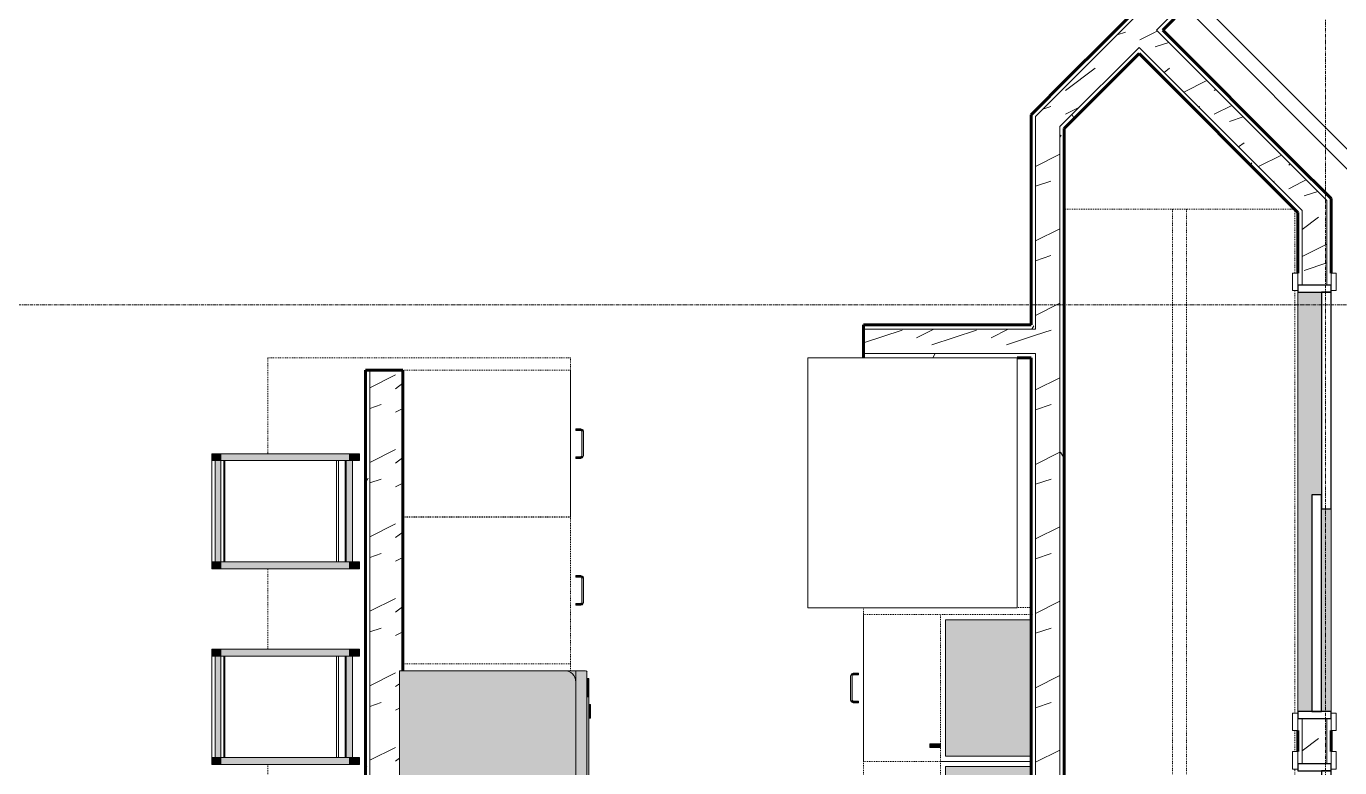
# Model space of a CAD drawing. Header units: inches. Extents: x -4169 to -1846, y 9706 to 12377.
# Drawn here: x -3667.5 to -3479.3, y 10100.9 to 10207.1 of the extents above; entities that cross this region are included whole.
import ezdxf

# ---------------------------------------------------------------- set-up
doc = ezdxf.new("R2010")
doc.units = ezdxf.units.IN
doc.header["$MEASUREMENT"] = 0
doc.linetypes.add('Dash', pattern=[0.25, 0.125, -0.125])
doc.linetypes.add('Grid Line 1_2_', pattern=[0.875, 0.5, -0.125, 0.125, -0.125])
for name, color, linetype, lineweight in [('0-1', 7, 'Continuous', 5), ('0-2', 7, 'Continuous', 18), ('A-DOOR-1', 250, 'Continuous', 9), ('A-DOOR-2', 90, 'Continuous', 30), ('A-DOOR-FRAM-1', 90, 'Continuous', 30), ('A-WALL-1', 8, 'Continuous', 5), ('A-WALL-3', 50, 'Continuous', 60), ('A-WALL-4', 7, 'Continuous', 18), ('A-WALL-PATT-1', 250, 'Continuous', 9), ('A-WALL-PATT-2', 253, 'Continuous', 9), ('I-FURN-1', 250, 'Continuous', 9), ('I-FURN-2', 9, 'Continuous', 9), ('Q-CASE', 31, 'Continuous', 9), ('Q-CASE-1', 9, 'Continuous', 9), ('Q-CASE-3', 250, 'Continuous', 9), ('Q-CASE-4', 250, 'Dash', 9), ('Q-CASE-HDLN-1', 250, 'Dash', 9), ('Q-CASE-HDLN-2', 31, 'Continuous', 9), ('Q-SPCQ-1', 250, 'Continuous', 9), ('Q-SPCQ-2', 55, 'Continuous', 9), ('S-GRID-1', 1, 'Grid Line 1_2_', 9)]:
    doc.layers.add(name, color=color, linetype=linetype, lineweight=lineweight)
pattern_1 = [(0, (0, 0), (20.48, 5.12), [0.845, -14.515, 0.845, -14.515, -81.92]), (0, (0, 0), (20.48, 5.12), [-30.72, 0.845, -29.875, 0.845, -14.515, -35.84]), (0, (0, 0), (20.48, 5.12), [-76.8, 0.845, -9.395, 0.845, -24.755]), (120, (7.68, 2.56), (-14.67405, 15.1762003), [0.845, -14.515, 0.845, -14.515, -81.92]), (120, (7.68, 2.56), (-14.67405, 15.1762003), [-30.72, 0.845, -29.875, 0.845, -14.515, -35.84]), (120, (7.68, 2.56), (-14.67405, 15.1762003), [-76.8, 0.845, -9.395, 0.845, -24.755]), (240, (10.24, 12.8), (-5.80595, -20.2962003), [0.845, -14.515, 0.845, -14.515, -81.92]), (240, (10.24, 12.8), (-5.80595, -20.2962003), [-30.72, 0.845, -29.875, 0.845, -14.515, -35.84]), (240, (10.24, 12.8), (-5.80595, -20.2962003), [-76.8, 0.845, -9.395, 0.845, -24.755])]
pattern_2 = [(216.87, (4.265, 10.662), (31.9871619, 21.32545714), [5.331, -47.981]), (206.565, (10.662, 7.464), (-10.662476, -10.6620098), [11.921, -11.921]), (198.435, (10.662, 2.132), (-21.3244936, -10.6625869), [6.744, -26.974])]

# ---------------------------------------------------------------- blocks, each defined once
blk = doc.blocks.new('OD_CW_Closet - OD_CW_Closet-2062944-ENLARGED RCP - 2ND FLOOR PLAN')
at = {"layer": 'Q-CASE-HDLN-1'}
for p, q in [((160.64, -8.99), (160.64, 24)), ((0.74, 22.16), (0.74, -7.84)), ((0.74, 8.5), (160.64, 8.5)), ((0.74, 6.5), (160.64, 6.5)), ((0.74, -9), (35.48, -9)), ((37.98, -9), (80.48, -9)), ((82.98, -9), (85.98, -9)), ((88.48, -9), (148.98, -9)), ((151.48, -9), (160.63, -9))]:
    blk.add_line(p, q, dxfattribs=at)
blk = doc.blocks.new('FOLDING_SLIDING CLOSET - 60_ x 80_-1372877-ENLARGED RCP - 2ND FLOOR PLAN')
at = {"layer": 'A-DOOR-1'}
for p, q in [((-30.25, 3), (-32.75, 3)), ((-32.75, 3), (-32.75, 2.25)), ((-32.75, 2.25), (-30.25, 2.25)), ((-30.25, 2.25), (-30.25, 3)), ((32.75, 3), (30.25, 3)), ((30.25, 3), (30.25, 2.25)), ((30.25, 2.25), (32.75, 2.25)), ((32.75, 2.25), (32.75, 3)), ((-30.25, -2.5), (-32.75, -2.5)), ((-32.75, -2.5), (-32.75, -3.25)), ((-32.75, -3.25), (-30.25, -3.25)), ((-30.25, -3.25), (-30.25, -2.5)), ((32.75, -2.5), (30.25, -2.5)), ((30.25, -2.5), (30.25, -3.25)), ((30.25, -3.25), (32.75, -3.25)), ((32.75, -3.25), (32.75, -2.5))]:
    blk.add_line(p, q, dxfattribs=at)
at = {"layer": 'A-DOOR-2'}
for p, q in [((1, 2.25), (-30, 2.25)), ((-30, 2.25), (-30, 0.88)), ((1, 0.88), (1, 2.25)), ((-30, 0.88), (1, 0.88)), ((30, 0.88), (-1, 0.88)), ((-1, 0.88), (-1, -0.5)), ((30, -0.5), (30, 0.88)), ((-1, -0.5), (30, -0.5))]:
    blk.add_line(p, q, dxfattribs=at)
at = {"layer": 'A-DOOR-FRAM-1'}
for p, q in [((-30, 2.25), (-31, 2.25)), ((-31, 2.25), (-31, -2.5)), ((-30, -2.5), (-30, 2.25)), ((30, 2.25), (30, -2.5)), ((31, 2.25), (30, 2.25)), ((31, -2.5), (31, 2.25)), ((-31, -2.5), (-30, -2.5)), ((30, -2.5), (31, -2.5))]:
    blk.add_line(p, q, dxfattribs=at)
blk = doc.blocks.new('FOLDING_SLIDING CLOSET - 42_ x 80_-1372832-ENLARGED RCP - 2ND FLOOR PLAN')
at = {"layer": 'A-DOOR-1'}
for p, q in [((-21.25, 3), (-23.75, 3)), ((-23.75, 3), (-23.75, 2.25)), ((-23.75, 2.25), (-21.25, 2.25)), ((-21.25, 2.25), (-21.25, 3)), ((23.75, 3), (21.25, 3)), ((21.25, 3), (21.25, 2.25)), ((21.25, 2.25), (23.75, 2.25)), ((23.75, 2.25), (23.75, 3)), ((-21.25, -2.5), (-23.75, -2.5)), ((-23.75, -2.5), (-23.75, -3.25)), ((-23.75, -3.25), (-21.25, -3.25)), ((-21.25, -3.25), (-21.25, -2.5)), ((23.75, -2.5), (21.25, -2.5)), ((21.25, -2.5), (21.25, -3.25)), ((21.25, -3.25), (23.75, -3.25)), ((23.75, -3.25), (23.75, -2.5))]:
    blk.add_line(p, q, dxfattribs=at)
at = {"layer": 'A-DOOR-2'}
for p, q in [((1, 2.25), (-21, 2.25)), ((-21, 2.25), (-21, 0.88)), ((1, 0.88), (1, 2.25)), ((-21, 0.88), (1, 0.88)), ((21, 0.88), (-1, 0.88)), ((-1, 0.88), (-1, -0.5)), ((21, -0.5), (21, 0.88)), ((-1, -0.5), (21, -0.5))]:
    blk.add_line(p, q, dxfattribs=at)
at = {"layer": 'A-DOOR-FRAM-1'}
for p, q in [((-21, 2.25), (-22, 2.25)), ((-22, 2.25), (-22, -2.5)), ((-21, -2.5), (-21, 2.25)), ((21, 2.25), (21, -2.5)), ((22, 2.25), (21, 2.25)), ((22, -2.5), (22, 2.25)), ((-22, -2.5), (-21, -2.5)), ((21, -2.5), (22, -2.5))]:
    blk.add_line(p, q, dxfattribs=at)
blk = doc.blocks.new('Single-Flush - 36_ x 84_-1372839-ENLARGED RCP - 2ND FLOOR PLAN')
at = {"layer": 'A-DOOR-1'}
blk.add_arc((18, 2.37), 36.07, 93.1789, 180, dxfattribs=at)
at = {"layer": 'A-DOOR-2'}
for p, q in [((16, 2.37), (16, 38.39)), ((18, 38.39), (16, 38.39)), ((18, 2.37), (18, 38.39)), ((18, 2.37), (16, 2.37))]:
    blk.add_line(p, q, dxfattribs=at)
blk = doc.blocks.new('Refrigerator_-_Side-by-Side_6047 - 36_ X 30_-1372843-ENLARGED RCP - 2ND FLOOR PLAN')
at = {"layer": 'Q-SPCQ-1'}
for p, q in [((-17.88, 15.58), (17.87, 15.58)), ((-17.88, -14.42), (-17.88, 15.58)), ((17.87, 15.58), (17.87, -14.42)), ((17.87, -14.42), (-17.88, -14.42))]:
    blk.add_line(p, q, dxfattribs=at)
blk = doc.blocks.new('OD_CW_Countertop - OD_CW_Countertop-2389348-ENLARGED RCP - 2ND FLOOR PLAN')
at = {"layer": 'Q-CASE-HDLN-1'}
for p, q in [((0.74, 24), (0.74, 22)), ((0.74, 0), (44.74, 0)), ((74.74, 0), (124.74, 0)), ((134.36, 0), (135.51, 0))]:
    blk.add_line(p, q, dxfattribs=at)
blk = doc.blocks.new('OD_CW_Countertop - OD_CW_Countertop-2487201-ENLARGED RCP - 2ND FLOOR PLAN')
at = {"layer": 'Q-CASE-HDLN-1'}
for p, q in [((11.83, 24), (0.74, 24)), ((0.74, 24), (0.74, -19.38)), ((39.83, 24), (28.33, 24)), ((71.05, 24), (56.33, 24)), ((99.05, 24), (87.55, 24)), ((129.26, 24), (115.55, 24)), ((129.26, -19.38), (129.26, 24)), ((0.74, -19.38), (60.49, -19.38)), ((84.49, -19.38), (129.26, -19.38))]:
    blk.add_line(p, q, dxfattribs=at)
blk = doc.blocks.new('Drawer_Base_Cabinet_3_drawer_12205 - 21_-2354768-ENLARGED RCP - 2ND FLOOR PLAN')
at = {"layer": 'Q-CASE'}
for points in [[(-1.38, 25.1), (-1.37, 24.75), (-1.14, 24.75), (-1.15, 25.5), (-1.38, 25.5), (-1.38, 25.14)], [(-1.35, 25.5), (-1.15, 25.52), (-1.01, 25.69), (-1.01, 25.84), (-1.16, 25.81), (-1.28, 25.75), (-1.34, 25.61)], [(-1.01, 25.88), (-1.01, 25.63), (2.49, 25.64), (2.49, 25.88), (0.17, 25.88)], [(2.49, 25.75), (2.51, 25.64), (2.69, 25.5), (2.83, 25.5), (2.79, 25.69), (2.75, 25.77), (2.6, 25.83), (2.49, 25.81), (2.49, 25.78)], [(2.62, 25.5), (2.63, 24.75), (2.86, 24.75), (2.85, 25.5), (2.63, 25.5)]]:
    blk.add_hatch(color=256, dxfattribs=at).paths.add_polyline_path(points, flags=0)
at = {"layer": 'Q-CASE-HDLN-1'}
for p, q in [((11.24, 24), (-9.76, 24)), ((-9.76, 24), (-9.76, 0)), ((11.24, 24), (11.24, 0)), ((11.24, 0), (-9.76, 0))]:
    blk.add_line(p, q, dxfattribs=at)
at = {"layer": 'Q-CASE-HDLN-2'}
for p, q in [((-1.39, 25.5), (-1.34, 25.59)), ((-1.39, 25.5), (-1.34, 25.59)), ((-1.39, 24.75), (-1.39, 25.5)), ((-1.39, 24.75), (-1.39, 25.5)), ((-1.39, 24.75), (-1.39, 25.5)), ((-1.39, 24.75), (-1.14, 24.75)), ((-1.38, 24.75), (-1.39, 24.75)), ((-1.39, 24.75), (-1.38, 24.75)), ((-1.38, 24.75), (-1.39, 24.75)), ((-1.39, 24.75), (-1.38, 24.75)), ((-1.38, 24.75), (-1.39, 24.75)), ((-1.24, 25.8), (-1.01, 25.88)), ((-1.24, 25.8), (-1.01, 25.88)), ((-1.14, 25.5), (-1.14, 24.75)), ((-1.14, 25.5), (-1.14, 24.75)), ((-1.14, 25.5), (-1.14, 24.75)), ((-1.14, 24.75), (-1.14, 24.75)), ((-1.14, 24.75), (-1.14, 24.75)), ((-1.14, 24.75), (-1.14, 24.75)), ((-1.14, 24.75), (-1.14, 24.75)), ((-1.14, 24.75), (-1.14, 24.75)), ((-1.01, 25.63), (-1.05, 25.6)), ((-1.01, 25.63), (-1.05, 25.6)), ((-1.01, 25.88), (2.49, 25.88)), ((2.49, 25.63), (-1.01, 25.63)), ((2.49, 25.88), (2.58, 25.83)), ((2.49, 25.88), (2.58, 25.83)), ((2.61, 25.5), (2.59, 25.54)), ((2.61, 25.5), (2.59, 25.54)), ((2.61, 24.75), (2.61, 25.5)), ((2.61, 24.75), (2.61, 25.5)), ((2.61, 24.75), (2.61, 25.5)), ((2.62, 24.75), (2.61, 24.75)), ((2.61, 24.75), (2.86, 24.75)), ((2.62, 24.75), (2.61, 24.75)), ((2.61, 24.75), (2.62, 24.75)), ((2.62, 24.75), (2.61, 24.75)), ((2.61, 24.75), (2.62, 24.75)), ((2.79, 25.72), (2.86, 25.5)), ((2.79, 25.72), (2.86, 25.5)), ((2.86, 25.5), (2.86, 24.75)), ((2.86, 25.5), (2.86, 24.75)), ((2.86, 25.5), (2.86, 24.75)), ((2.86, 24.75), (2.86, 24.75)), ((2.86, 24.75), (2.86, 24.75)), ((2.86, 24.75), (2.86, 24.75)), ((2.86, 24.75), (2.86, 24.75)), ((2.86, 24.75), (2.86, 24.75))]:
    blk.add_line(p, q, dxfattribs=at)
at = {"layer": 'Q-CASE-HDLN-2', "flags": 128}
for points in [[(-1.39, 25.5), (-1.24, 25.8), (-1.01, 25.88)], [(-1.01, 25.63), (-1.12, 25.57), (-1.14, 25.5)], [(2.49, 25.88), (2.79, 25.72), (2.86, 25.5)], [(2.61, 25.5), (2.56, 25.61), (2.49, 25.63)]]:
    blk.add_lwpolyline(points, dxfattribs=at)
blk = doc.blocks.new('300 Series Wall Hung Cabinet_301 - 21_-2351003-ENLARGED RCP - 2ND FLOOR PLAN')
at = {"layer": 'Q-CASE-1'}
for points in [[(-8.5, 13.19), (-8.01, 13.19), (-8.01, 14.69), (-8.5, 14.69)], [(-9.75, 0.19), (9.75, 0.19), (9.75, 12.44), (-9.75, 12.44), (-9.75, 8.4)]]:
    blk.add_hatch(color=256, dxfattribs=at).paths.add_polyline_path(points, flags=0)
at = {"layer": 'Q-CASE-3'}
for p, q in [((-8.01, 14.69), (-8.5, 14.69)), ((-8.5, 14.69), (-8.5, 13.19)), ((-8.5, 13.19), (-8.01, 13.19)), ((-8.01, 13.19), (-8.01, 14.69)), ((-9.75, 0.19), (-9.75, 12.44)), ((-9.75, 12.44), (9.75, 12.44)), ((9.75, 12.44), (9.75, 0.19))]:
    blk.add_line(p, q, dxfattribs=at)
at = {"layer": 'Q-CASE-4'}
for p, q in [((-10.5, 0.19), (-10.5, 13.19)), ((-10.5, 13.19), (10.5, 13.19)), ((10.5, 13.19), (10.5, 0.19))]:
    blk.add_line(p, q, dxfattribs=at)
blk = doc.blocks.new('300 Series Wall Hung Cabinet_301 - 21_-2351527-ENLARGED RCP - 2ND FLOOR PLAN')
at = {"layer": 'Q-CASE-1'}
for points in [[(9.75, -0.19), (-9.75, -0.19), (-9.75, -12.44), (9.75, -12.44), (9.75, -8.4)], [(-8.01, -13.19), (-8.5, -13.19), (-8.5, -14.69), (-8.01, -14.69)]]:
    blk.add_hatch(color=256, dxfattribs=at).paths.add_polyline_path(points, flags=0)
at = {"layer": 'Q-CASE-3'}
for p, q in [((-9.75, -12.44), (-9.75, -0.19)), ((9.75, -0.19), (9.75, -12.44)), ((9.75, -12.44), (-9.75, -12.44)), ((-8.01, -13.19), (-8.5, -13.19)), ((-8.5, -13.19), (-8.5, -14.69)), ((-8.5, -14.69), (-8.01, -14.69)), ((-8.01, -14.69), (-8.01, -13.19))]:
    blk.add_line(p, q, dxfattribs=at)
at = {"layer": 'Q-CASE-4'}
for p, q in [((-10.5, -0.19), (-10.5, -13.19)), ((10.5, -13.19), (10.5, -0.19)), ((-10.5, -13.19), (10.5, -13.19))]:
    blk.add_line(p, q, dxfattribs=at)
blk = doc.blocks.new('Drawer_Base_Cabinet_3_drawer_12205 - 21_-2354632-ENLARGED RCP - 2ND FLOOR PLAN')
at = {"layer": 'Q-CASE'}
for points in [[(-1.14, -25.1), (-1.15, -24.75), (-1.38, -24.75), (-1.37, -25.5), (-1.14, -25.5)], [(-1.01, -25.72), (-1.03, -25.64), (-1.2, -25.5), (-1.35, -25.5), (-1.31, -25.69), (-1.28, -25.77), (-1.12, -25.83), (-1.01, -25.81), (-1.01, -25.75)], [(2.49, -25.88), (2.49, -25.63), (-1.01, -25.64), (-1.01, -25.88), (-0.32, -25.88)], [(2.83, -25.5), (2.65, -25.5), (2.49, -25.69), (2.49, -25.84), (2.64, -25.81), (2.76, -25.75), (2.82, -25.61)], [(2.86, -25.5), (2.85, -24.75), (2.62, -24.75), (2.63, -25.5), (2.85, -25.5)]]:
    blk.add_hatch(color=256, dxfattribs=at).paths.add_polyline_path(points, flags=0)
at = {"layer": 'Q-CASE-HDLN-1'}
for p, q in [((11.24, 0), (-9.76, 0)), ((-9.76, -24), (-9.76, 0)), ((11.24, -24), (11.24, 0)), ((11.24, -24), (-9.76, -24))]:
    blk.add_line(p, q, dxfattribs=at)
at = {"layer": 'Q-CASE-HDLN-2'}
for p, q in [((-1.39, -25.5), (-1.39, -24.75)), ((-1.39, -24.75), (-1.38, -24.75)), ((-1.14, -24.75), (-1.39, -24.75)), ((-1.39, -25.5), (-1.39, -24.75)), ((-1.39, -24.75), (-1.38, -24.75)), ((-1.38, -24.75), (-1.39, -24.75)), ((-1.39, -25.5), (-1.39, -24.75)), ((-1.39, -24.75), (-1.38, -24.75)), ((-1.38, -24.75), (-1.39, -24.75)), ((-1.31, -25.72), (-1.39, -25.5)), ((-1.31, -25.72), (-1.39, -25.5)), ((-1.14, -24.75), (-1.14, -25.5)), ((-1.14, -24.75), (-1.14, -24.75)), ((-1.14, -24.75), (-1.14, -25.5)), ((-1.14, -24.75), (-1.14, -24.75)), ((-1.14, -24.75), (-1.14, -24.75)), ((-1.14, -24.75), (-1.14, -25.5)), ((-1.14, -24.75), (-1.14, -24.75)), ((-1.14, -24.75), (-1.14, -24.75)), ((-1.14, -25.5), (-1.12, -25.54)), ((-1.14, -25.5), (-1.12, -25.54)), ((-1.01, -25.88), (-1.1, -25.83)), ((-1.01, -25.88), (-1.1, -25.83)), ((-1.01, -25.63), (2.49, -25.63)), ((2.49, -25.88), (-1.01, -25.88)), ((2.49, -25.63), (2.52, -25.6)), ((2.49, -25.63), (2.52, -25.6)), ((2.71, -25.8), (2.49, -25.88)), ((2.71, -25.8), (2.49, -25.88)), ((2.61, -25.5), (2.61, -24.75)), ((2.86, -24.75), (2.61, -24.75)), ((2.61, -24.75), (2.62, -24.75)), ((2.61, -25.5), (2.61, -24.75)), ((2.62, -24.75), (2.61, -24.75)), ((2.61, -24.75), (2.62, -24.75)), ((2.61, -25.5), (2.61, -24.75)), ((2.62, -24.75), (2.61, -24.75)), ((2.61, -24.75), (2.62, -24.75)), ((2.86, -25.5), (2.82, -25.59)), ((2.86, -25.5), (2.82, -25.59)), ((2.86, -24.75), (2.86, -25.5)), ((2.86, -24.75), (2.86, -24.75)), ((2.86, -24.75), (2.86, -25.5)), ((2.86, -24.75), (2.86, -24.75)), ((2.86, -24.75), (2.86, -24.75)), ((2.86, -24.75), (2.86, -25.5)), ((2.86, -24.75), (2.86, -24.75)), ((2.86, -24.75), (2.86, -24.75))]:
    blk.add_line(p, q, dxfattribs=at)
at = {"layer": 'Q-CASE-HDLN-2', "flags": 128}
for points in [[(-1.01, -25.88), (-1.31, -25.72), (-1.39, -25.5)], [(-1.14, -25.5), (-1.08, -25.61), (-1.01, -25.63)], [(2.86, -25.5), (2.71, -25.8), (2.49, -25.88)], [(2.49, -25.63), (2.59, -25.57), (2.61, -25.5)]]:
    blk.add_lwpolyline(points, dxfattribs=at)
blk = doc.blocks.new('Dishwasher_15404 - 34_ counter-1372825-ENLARGED RCP - 2ND FLOOR PLAN')
at = {"layer": 'Q-SPCQ-2'}
for points in [[(0, -24), (23.76, -23.99), (24.08, -23.95), (24.46, -23.79), (24.83, -23.48), (25.07, -23.15), (25.2, -22.77), (25.25, -22.43), (25.25, -1.57), (25.17, -1.1), (24.98, -0.71), (24.74, -0.42), (24.46, -0.21), (24.08, -0.05), (23.68, 0), (0, 0)], [(25.25, -22.43), (25.25, -24), (26.73, -23.98), (26.82, -23.94), (26.87, -23.8), (26.87, -0.15), (26.82, -0.06), (26.68, 0), (25.25, 0), (25.25, -15.8)], [(26.87, -2.61), (27.12, -2.61), (27.12, -1.09), (26.87, -1.09)], [(26.87, -3.02), (26.87, -3.81), (27.12, -3.81), (27.12, -2.61), (26.87, -2.63), (26.87, -2.99)], [(26.87, -20.19), (27.12, -20.19), (27.12, -3.81), (26.87, -3.81), (26.87, -15.8)], [(27.12, -5.55), (27.12, -5.81), (27.37, -5.81), (27.37, -4.82), (27.12, -4.82), (27.12, -5.32)], [(27.12, -6.5), (27.12, -6.79), (27.37, -6.79), (27.37, -5.81), (27.12, -5.81), (27.12, -6.3)], [(27.12, -16.74), (27.37, -16.74), (27.37, -16.15), (27.12, -16.15)], [(27.12, -17.92), (27.37, -17.92), (27.37, -17.33), (27.12, -17.33)], [(27.12, -19.1), (27.37, -19.1), (27.37, -18.51), (27.12, -18.51)], [(26.87, -20.22), (26.87, -21.39), (27.12, -21.39), (27.12, -20.19), (26.87, -20.19)], [(27.12, -20.28), (27.37, -20.28), (27.37, -19.69), (27.12, -19.69), (27.12, -20.19)], [(26.87, -21.39), (26.9, -22.91), (27.12, -22.91), (27.12, -21.39)]]:
    blk.add_hatch(color=256, dxfattribs=at).paths.add_polyline_path(points, flags=0)
h = blk.add_hatch(color=256, dxfattribs=at)
h.paths.add_polyline_path([(23.68, 0), (24.08, -0.05), (24.46, -0.21), (24.83, -0.52), (25.04, -0.79), (25.22, -1.25), (25.25, -1.31), (25.25, 0), (23.76, 0)], flags=0)
h.paths.add_polyline_path([(23.68, -24), (25.25, -24), (25.25, -22.43), (25.2, -22.83), (24.96, -23.33), (24.74, -23.58), (24.46, -23.79), (24.08, -23.95), (23.76, -23.99)], flags=0)
h = blk.add_hatch(color=256, dxfattribs=at)
h.paths.add_polyline_path([(25.07, -23.15), (25.12, -23.05), (25.13, -22.98)], flags=0)
h.paths.add_polyline_path([(25.2, -22.8), (25.22, -22.75), (25.2, -22.78)], flags=0)
at = {"layer": 'Q-SPCQ-1'}
for p, q in [((0, -24), (0, 0)), ((0, 0), (23.68, 0)), ((23.68, 0), (25.25, 0)), ((25.25, 0), (26.68, 0)), ((25.25, 0), (25.25, -1.57)), ((25.25, -1.57), (25.25, -22.43)), ((26.87, -0.2), (26.87, -23.8)), ((27.12, -1.09), (26.87, -1.09)), ((27.12, -2.61), (27.12, -1.09)), ((27.12, -3.81), (27.12, -2.61)), ((27.12, -20.19), (27.12, -3.81)), ((27.12, -4.82), (27.37, -4.82)), ((27.37, -5.81), (27.37, -4.82)), ((27.37, -6.79), (27.12, -6.79)), ((27.37, -6.79), (27.37, -5.81)), ((27.37, -16.15), (27.12, -16.15)), ((27.37, -16.74), (27.12, -16.74)), ((27.37, -16.74), (27.37, -16.15)), ((27.37, -17.33), (27.12, -17.33)), ((27.37, -17.92), (27.12, -17.92)), ((27.37, -18.51), (27.12, -18.51)), ((27.37, -17.92), (27.37, -17.33)), ((27.37, -19.1), (27.37, -18.51)), ((27.37, -19.1), (27.12, -19.1)), ((27.37, -19.69), (27.12, -19.69)), ((27.12, -21.39), (27.12, -20.19)), ((27.37, -20.28), (27.12, -20.28)), ((27.37, -20.28), (27.37, -19.69)), ((25.25, -22.43), (25.25, -24)), ((27.12, -22.91), (27.12, -21.39)), ((23.68, -24), (0, -24)), ((25.25, -24), (23.68, -24)), ((26.68, -24), (25.25, -24)), ((27.12, -22.91), (26.87, -22.91))]:
    blk.add_line(p, q, dxfattribs=at)
for centre, radius, start, end in [((26.68, -0.2), 0.197, 0, 90), ((23.68, -1.57), 1.57, 0, 90), ((23.68, -1.57), 1.57, 32.077, 42.3359), ((23.68, -1.57), 1.57, 17.8182, 27.5266), ((23.68, -1.57), 1.57, 0, 13.6425), ((26.68, -0.2), 0.197, 15, 75), ((23.68, -22.43), 1.57, 270, 0), ((23.68, -22.43), 1.57, 346.3575, 0), ((23.68, -22.43), 1.57, 317.6641, 327.923), ((23.68, -22.43), 1.57, 332.4734, 342.1818), ((26.68, -23.8), 0.197, 270, 0)]:
    blk.add_arc(centre, radius, start, end, dxfattribs=at)
blk = doc.blocks.new('Bar_Stool_6722_1_ - Bar_Stool_6722_1_-1229311-ENLARGED RCP - 2ND FLOOR PLAN')
at = {"layer": 'I-FURN-2'}
for points in [[(1, 20.14), (1, 21.13), (0, 21.13), (0, 20.14)], [(16.5, 21.13), (15.5, 21.13), (15.5, 20.14), (16.5, 20.14)], [(1, 20.14), (0, 20.14), (0, 19.69), (1, 19.69), (1, 19.89)], [(1, 19.69), (0, 19.69), (0, 1.3), (1, 1.3), (1, 17.83)], [(16.5, 19.69), (16.5, 20.14), (15.5, 20.14), (15.5, 19.69), (16, 19.69)], [(16.5, 19.69), (15.5, 19.69), (15.5, 1.3), (16.5, 1.3), (16.5, 17.83)], [(1, 1.3), (0, 1.3), (0, 0.75), (1, 0.75), (1, 0.94)], [(1, 0.46), (1, 0.75), (0, 0.75), (0, 0), (1, 0)], [(16.5, 0.75), (16.5, 1.3), (15.5, 1.3), (15.5, 0.75), (16.5, 0.75)], [(16.5, 0.46), (16.5, 0.75), (15.5, 0.75), (15.5, 0), (16.5, 0)]]:
    blk.add_hatch(color=256, dxfattribs=at).paths.add_polyline_path(points, flags=0)
h = blk.add_hatch(color=256, dxfattribs=at)
h.paths.add_polyline_path([(11.82, 20.14), (1, 20.14), (1, 19.22), (11.82, 19.22)], flags=0)
h.paths.add_polyline_path([(15.5, 20.14), (11.82, 20.14), (11.82, 19.22), (15.5, 19.22), (15.5, 19.69)], flags=0)
h = blk.add_hatch(color=256, dxfattribs=at)
h.paths.add_polyline_path([(11.82, 1.3), (1, 1.3), (1, 0.46), (11.82, 0.46), (11.82, 0.75)], flags=0)
h.paths.add_polyline_path([(15.5, 0.75), (15.5, 1.3), (11.82, 1.3), (11.82, 0.46), (15.5, 0.46)], flags=0)
at = {"layer": 'I-FURN-1'}
for p, q in [((1, 21.13), (0, 21.13)), ((0, 21.13), (0, 20.14)), ((1, 20.14), (1, 21.13)), ((16.5, 21.13), (15.5, 21.13)), ((15.5, 21.13), (15.5, 20.14)), ((16.5, 20.14), (16.5, 21.13)), ((0, 20.14), (0, 19.69)), ((0, 20.14), (1, 20.14)), ((0, 19.69), (0, 1.3)), ((0, 19.69), (1, 19.69)), ((15.5, 20.14), (1, 20.14)), ((1, 19.69), (1, 20.14)), ((1, 1.3), (1, 19.69)), ((1, 19.22), (15.5, 19.22)), ((1, 19.07), (15.5, 19.07)), ((15.5, 20.14), (15.5, 19.69)), ((15.5, 20.14), (16.5, 20.14)), ((15.5, 19.69), (15.5, 1.3)), ((15.5, 19.69), (16.5, 19.69)), ((16.5, 19.69), (16.5, 20.14)), ((16.5, 1.3), (16.5, 19.69)), ((1, 18.13), (15.5, 18.13)), ((1, 17.83), (15.5, 17.83)), ((0, 1.3), (1, 1.3)), ((0, 1.3), (0, 0.75)), ((0, 0.75), (0, 0)), ((0, 0.75), (1, 0.75)), ((1, 1.83), (15.5, 1.83)), ((1, 1.73), (15.5, 1.73)), ((15.5, 1.3), (1, 1.3)), ((1, 0.75), (1, 1.3)), ((1, 0), (1, 0.75)), ((1, 0.46), (15.5, 0.46)), ((15.5, 1.3), (16.5, 1.3)), ((15.5, 1.3), (15.5, 0.75)), ((15.5, 0.75), (15.5, 0)), ((15.5, 0.75), (16.5, 0.75)), ((16.5, 0), (15.5, 0)), ((16.5, 0.75), (16.5, 1.3)), ((16.5, 0), (16.5, 0.75)), ((1, 0), (0, 0)), ((1, 0), (15.5, 0))]:
    blk.add_line(p, q, dxfattribs=at)
blk = doc.blocks.new('Drawer_Base_Cabinet_3_drawer_12205 - 21_-V27-ENLARGED RCP - 2ND FLOOR PLAN')
at = {"layer": 'Q-CASE'}
for points in [[(-1.14, 25.5), (-1.38, 25.5), (-1.37, 24.75), (-1.14, 24.75), (-1.14, 25.01)], [(-1.01, 25.72), (-1.01, 25.84), (-1.16, 25.81), (-1.28, 25.75), (-1.34, 25.61), (-1.32, 25.5), (-1.15, 25.52), (-1.01, 25.69), (-1.01, 25.71)], [(-1.01, 25.64), (-1.12, 25.55), (-1.14, 25.51), (-1.02, 25.63)], [(2.49, 25.62), (2.49, 25.87), (-1.01, 25.86), (-1.01, 25.62), (1.97, 25.62)], [(2.83, 25.5), (2.79, 25.69), (2.72, 25.78), (2.6, 25.83), (2.49, 25.81), (2.51, 25.64), (2.68, 25.5), (2.8, 25.5)], [(2.63, 25.5), (2.54, 25.61), (2.5, 25.63), (2.62, 25.51)], [(2.86, 24.75), (2.85, 25.5), (2.62, 25.5), (2.63, 24.75), (2.85, 24.75)]]:
    blk.add_hatch(color=256, dxfattribs=at).paths.add_polyline_path(points, flags=0)
at = {"layer": 'Q-CASE-HDLN-1'}
for p, q in [((11.24, 24), (-9.76, 24)), ((-9.76, 24), (-9.76, 0)), ((11.24, 24), (11.24, 0)), ((11.24, 0), (-9.76, 0))]:
    blk.add_line(p, q, dxfattribs=at)
at = {"layer": 'Q-CASE-HDLN-2'}
for p, q in [((-1.39, 25.5), (-1.34, 25.59)), ((-1.39, 25.5), (-1.34, 25.59)), ((-1.39, 24.75), (-1.39, 25.5)), ((-1.39, 24.75), (-1.39, 25.5)), ((-1.39, 24.75), (-1.39, 25.5)), ((-1.39, 24.75), (-1.14, 24.75)), ((-1.38, 24.75), (-1.39, 24.75)), ((-1.39, 24.75), (-1.38, 24.75)), ((-1.38, 24.75), (-1.39, 24.75)), ((-1.39, 24.75), (-1.38, 24.75)), ((-1.38, 24.75), (-1.39, 24.75)), ((-1.24, 25.8), (-1.01, 25.87)), ((-1.24, 25.8), (-1.01, 25.87)), ((-1.14, 25.5), (-1.14, 24.75)), ((-1.14, 25.5), (-1.14, 24.75)), ((-1.14, 25.5), (-1.14, 24.75)), ((-1.14, 24.75), (-1.14, 24.75)), ((-1.14, 24.75), (-1.14, 24.75)), ((-1.14, 24.75), (-1.14, 24.75)), ((-1.14, 24.75), (-1.14, 24.75)), ((-1.14, 24.75), (-1.14, 24.75)), ((-1.01, 25.62), (-1.05, 25.6)), ((-1.01, 25.62), (-1.05, 25.6)), ((-1.01, 25.87), (2.49, 25.87)), ((2.49, 25.62), (-1.01, 25.62)), ((2.49, 25.87), (2.58, 25.83)), ((2.49, 25.87), (2.58, 25.83)), ((2.61, 25.5), (2.59, 25.54)), ((2.61, 25.5), (2.59, 25.54)), ((2.61, 24.75), (2.61, 25.5)), ((2.61, 24.75), (2.61, 25.5)), ((2.61, 24.75), (2.61, 25.5)), ((2.62, 24.75), (2.61, 24.75)), ((2.61, 24.75), (2.86, 24.75)), ((2.62, 24.75), (2.61, 24.75)), ((2.61, 24.75), (2.62, 24.75)), ((2.62, 24.75), (2.61, 24.75)), ((2.61, 24.75), (2.62, 24.75)), ((2.79, 25.72), (2.86, 25.5)), ((2.79, 25.72), (2.86, 25.5)), ((2.86, 25.5), (2.86, 24.75)), ((2.86, 25.5), (2.86, 24.75)), ((2.86, 25.5), (2.86, 24.75)), ((2.86, 24.75), (2.86, 24.75)), ((2.86, 24.75), (2.86, 24.75)), ((2.86, 24.75), (2.86, 24.75)), ((2.86, 24.75), (2.86, 24.75)), ((2.86, 24.75), (2.86, 24.75))]:
    blk.add_line(p, q, dxfattribs=at)
at = {"layer": 'Q-CASE-HDLN-2', "flags": 128}
for points in [[(-1.39, 25.5), (-1.24, 25.8), (-1.01, 25.87)], [(-1.01, 25.62), (-1.12, 25.57), (-1.14, 25.5)], [(2.49, 25.87), (2.79, 25.72), (2.86, 25.5)], [(2.61, 25.5), (2.56, 25.61), (2.49, 25.62)]]:
    blk.add_lwpolyline(points, dxfattribs=at)
blk = doc.blocks.new('Drawer_Base_Cabinet_3_drawer_12205 - 21_-V26-ENLARGED RCP - 2ND FLOOR PLAN')
at = {"layer": 'Q-CASE'}
for points in [[(-1.38, -24.75), (-1.37, -25.5), (-1.14, -25.5), (-1.15, -24.75), (-1.37, -24.75)], [(-1.35, -25.5), (-1.31, -25.69), (-1.28, -25.77), (-1.12, -25.83), (-1.01, -25.81), (-1.03, -25.64), (-1.2, -25.5), (-1.32, -25.5)], [(-1.15, -25.5), (-1.06, -25.61), (-1.02, -25.63), (-1.14, -25.51)], [(-1.01, -25.62), (-1.01, -25.87), (2.49, -25.86), (2.49, -25.62), (0.44, -25.62)], [(2.49, -25.75), (2.49, -25.84), (2.64, -25.81), (2.76, -25.75), (2.82, -25.61), (2.8, -25.5), (2.65, -25.5), (2.49, -25.69), (2.49, -25.72)], [(2.49, -25.64), (2.6, -25.55), (2.62, -25.51), (2.5, -25.63)], [(2.62, -24.75), (2.63, -25.5), (2.86, -25.5), (2.85, -24.75), (2.63, -24.75)]]:
    blk.add_hatch(color=256, dxfattribs=at).paths.add_polyline_path(points, flags=0)
at = {"layer": 'Q-CASE-HDLN-1'}
for p, q in [((11.24, 0), (-9.76, 0)), ((-9.76, -24), (-9.76, 0)), ((11.24, -24), (11.24, 0)), ((11.24, -24), (-9.76, -24))]:
    blk.add_line(p, q, dxfattribs=at)
at = {"layer": 'Q-CASE-HDLN-2'}
for p, q in [((-1.39, -25.5), (-1.39, -24.75)), ((-1.39, -24.75), (-1.38, -24.75)), ((-1.14, -24.75), (-1.39, -24.75)), ((-1.39, -25.5), (-1.39, -24.75)), ((-1.39, -24.75), (-1.38, -24.75)), ((-1.38, -24.75), (-1.39, -24.75)), ((-1.39, -25.5), (-1.39, -24.75)), ((-1.39, -24.75), (-1.38, -24.75)), ((-1.38, -24.75), (-1.39, -24.75)), ((-1.31, -25.72), (-1.39, -25.5)), ((-1.31, -25.72), (-1.39, -25.5)), ((-1.14, -24.75), (-1.14, -25.5)), ((-1.14, -24.75), (-1.14, -24.75)), ((-1.14, -24.75), (-1.14, -25.5)), ((-1.14, -24.75), (-1.14, -24.75)), ((-1.14, -24.75), (-1.14, -24.75)), ((-1.14, -24.75), (-1.14, -25.5)), ((-1.14, -24.75), (-1.14, -24.75)), ((-1.14, -24.75), (-1.14, -24.75)), ((-1.14, -25.5), (-1.12, -25.54)), ((-1.14, -25.5), (-1.12, -25.54)), ((-1.01, -25.87), (-1.1, -25.83)), ((-1.01, -25.87), (-1.1, -25.83)), ((-1.01, -25.62), (2.49, -25.62)), ((2.49, -25.87), (-1.01, -25.87)), ((2.49, -25.62), (2.52, -25.6)), ((2.49, -25.62), (2.52, -25.6)), ((2.71, -25.8), (2.49, -25.87)), ((2.71, -25.8), (2.49, -25.87)), ((2.61, -25.5), (2.61, -24.75)), ((2.86, -24.75), (2.61, -24.75)), ((2.61, -24.75), (2.62, -24.75)), ((2.61, -25.5), (2.61, -24.75)), ((2.62, -24.75), (2.61, -24.75)), ((2.61, -24.75), (2.62, -24.75)), ((2.61, -25.5), (2.61, -24.75)), ((2.62, -24.75), (2.61, -24.75)), ((2.61, -24.75), (2.62, -24.75)), ((2.86, -25.5), (2.82, -25.59)), ((2.86, -25.5), (2.82, -25.59)), ((2.86, -24.75), (2.86, -25.5)), ((2.86, -24.75), (2.86, -24.75)), ((2.86, -24.75), (2.86, -25.5)), ((2.86, -24.75), (2.86, -24.75)), ((2.86, -24.75), (2.86, -24.75)), ((2.86, -24.75), (2.86, -25.5)), ((2.86, -24.75), (2.86, -24.75)), ((2.86, -24.75), (2.86, -24.75))]:
    blk.add_line(p, q, dxfattribs=at)
at = {"layer": 'Q-CASE-HDLN-2', "flags": 128}
for points in [[(-1.01, -25.87), (-1.31, -25.72), (-1.39, -25.5)], [(-1.14, -25.5), (-1.08, -25.61), (-1.01, -25.62)], [(2.86, -25.5), (2.71, -25.8), (2.49, -25.87)], [(2.49, -25.62), (2.59, -25.57), (2.61, -25.5)]]:
    blk.add_lwpolyline(points, dxfattribs=at)
blk = doc.blocks.new('CTR - 1st Phase - Unit Layouts_rvt-1-ENLARGED RCP - 2ND FLOOR PLAN')
at = {"layer": 'A-WALL-1'}
h = blk.add_hatch(color=256, dxfattribs=at)
h.paths.add_polyline_path([(-3481.91, 10108.99), (-3480.54, 10108.99), (-3480.54, 10137.99), (-3481.91, 10137.99)], flags=0)
h.paths.add_polyline_path([(-3485.29, 10108.99), (-3483.29, 10108.99), (-3483.29, 10139.99), (-3481.91, 10139.99), (-3481.91, 10168.99), (-3485.29, 10168.99), (-3485.29, 10148.59)], flags=0)
at = {"layer": 'A-WALL-PATT-1'}
h = blk.add_hatch(dxfattribs=at)
h.set_pattern_fill('FP_1', color=256, style=0, pattern_type=2)
h.set_pattern_definition(pattern_1)
h.paths.add_polyline_path([(-3522.87, 10194.14), (-3504.31, 10212.7), (-3504.75, 10213.14), (-3522.87, 10195.02), (-3522.87, 10194.4)], flags=0)
h.paths.add_polyline_path([(-3478.85, 10238.16), (-3469.9, 10247.11), (-3470.78, 10247.11), (-3479.3, 10238.6)], flags=0)
h = blk.add_hatch(dxfattribs=at)
h.set_pattern_fill('FP_1', color=256, style=0, pattern_type=2)
h.set_pattern_definition(pattern_1)
h.paths.add_polyline_path([(-3518.75, 10192.43), (-3507.58, 10203.6), (-3508.02, 10204.04), (-3518.75, 10193.31)], flags=0)
h.paths.add_polyline_path([(-3505.11, 10206.07), (-3501.39, 10209.79), (-3501.83, 10210.23), (-3505.55, 10206.51)], flags=0)
h.paths.add_polyline_path([(-3475.94, 10235.24), (-3468.19, 10242.99), (-3469.07, 10242.99), (-3476.38, 10235.68)], flags=0)
h = blk.add_hatch(dxfattribs=at)
h.set_pattern_fill('FP_1', color=256, style=0, pattern_type=2)
h.set_pattern_definition(pattern_1)
h.paths.add_polyline_path([(-3485.29, 10180.42), (-3485.29, 10181.3), (-3507.58, 10203.6), (-3508.02, 10203.16), (-3493.67, 10188.8)], flags=0)
h = blk.add_hatch(dxfattribs=at)
h.set_pattern_fill('FP_1', color=256, style=0, pattern_type=2)
h.set_pattern_definition(pattern_1)
h.paths.add_polyline_path([(-3523.5, 9988.44), (-3522.87, 9988.44), (-3522.87, 10160.21), (-3523.5, 10160.21), (-3523.5, 9990.84)], flags=0)
h.paths.add_polyline_path([(-3522.87, 10163.71), (-3522.87, 10195.02), (-3523.5, 10194.4), (-3523.5, 10163.71)], flags=0)
h = blk.add_hatch(dxfattribs=at)
h.set_pattern_fill('FP_1', color=256, style=0, pattern_type=2)
h.set_pattern_definition(pattern_1)
h.paths.add_polyline_path([(-3519.37, 9989.06), (-3518.75, 9989.06), (-3518.75, 10016.86), (-3519.37, 10016.86), (-3519.37, 10006.45)], flags=0)
h.paths.add_polyline_path([(-3519.37, 10020.36), (-3518.75, 10020.36), (-3518.75, 10193.31), (-3519.37, 10192.69), (-3519.37, 10027.94)], flags=0)
h = blk.add_hatch(dxfattribs=at)
h.set_pattern_fill('FP_1', color=256, style=0, pattern_type=2)
h.set_pattern_definition(pattern_1)
h.paths.add_polyline_path([(-3484.66, 9989.06), (-3484.66, 10016.86), (-3485.29, 10016.86), (-3485.29, 9989.06), (-3484.68, 9989.06)], flags=0)
h.paths.add_polyline_path([(-3485.29, 10020.36), (-3484.66, 10020.36), (-3484.66, 10057.49), (-3485.29, 10057.49), (-3485.29, 10020.99)], flags=0)
h.paths.add_polyline_path([(-3484.66, 10101.49), (-3484.66, 10107.99), (-3485.29, 10107.99), (-3485.29, 10101.49)], flags=0)
h.paths.add_polyline_path([(-3484.66, 10169.99), (-3484.66, 10180.68), (-3485.29, 10181.3), (-3485.29, 10169.99)], flags=0)
h = blk.add_hatch(dxfattribs=at)
h.set_pattern_fill('FP_1', color=256, style=0, pattern_type=2)
h.set_pattern_definition(pattern_1)
h.paths.add_polyline_path([(-3480.54, 9989.06), (-3480.54, 10057.49), (-3481.16, 10057.49), (-3481.16, 9989.06)], flags=0)
h.paths.add_polyline_path([(-3480.54, 10101.49), (-3480.54, 10107.99), (-3481.16, 10107.99), (-3481.16, 10101.49)], flags=0)
h.paths.add_polyline_path([(-3481.16, 10169.99), (-3480.54, 10169.99), (-3480.54, 10182.39), (-3481.16, 10183.01), (-3481.16, 10171.74)], flags=0)
h = blk.add_hatch(dxfattribs=at)
h.set_pattern_fill('FP_1', color=256, style=0, pattern_type=2)
h.set_pattern_definition(pattern_1)
h.paths.add_polyline_path([(-3523.5, 10159.59), (-3523.5, 10160.21), (-3547.5, 10160.21), (-3547.5, 10159.59), (-3525.5, 10159.59)], flags=0)
h = blk.add_hatch(dxfattribs=at)
h.set_pattern_fill('FP_1', color=256, style=0, pattern_type=2)
h.set_pattern_definition(pattern_1)
h.paths.add_polyline_path([(-3618.25, 10032.81), (-3618.25, 10157.81), (-3618.87, 10157.81), (-3618.87, 10032.81)], flags=0)
at = {"layer": 'A-WALL-PATT-2'}
h = blk.add_hatch(dxfattribs=at)
h.set_pattern_fill('FP_2', color=256, style=0, pattern_type=2)
h.set_pattern_definition(pattern_2)
h.paths.add_polyline_path([(-3519.37, 10192.69), (-3501.83, 10210.23), (-3504.31, 10212.7), (-3519.37, 10197.64), (-3519.37, 10192.74)], flags=0)
h.paths.add_polyline_path([(-3476.38, 10235.68), (-3468.45, 10243.61), (-3473.4, 10243.61), (-3478.85, 10238.16)], flags=0)
h = blk.add_hatch(dxfattribs=at)
h.set_pattern_fill('FP_2', color=256, style=0, pattern_type=2)
h.set_pattern_definition(pattern_2)
h.paths.add_polyline_path([(-3484.66, 10180.68), (-3484.66, 10185.63), (-3505.55, 10206.51), (-3508.02, 10204.04), (-3485.29, 10181.3)], flags=0)
h = blk.add_hatch(dxfattribs=at)
h.set_pattern_fill('FP_2', color=256, style=0, pattern_type=2)
h.set_pattern_definition(pattern_2)
h.paths.add_polyline_path([(-3519.37, 9988.44), (-3519.39, 10197.62), (-3522.87, 10194.14), (-3522.87, 9988.44)], flags=0)
h = blk.add_hatch(dxfattribs=at)
h.set_pattern_fill('FP_2', color=256, style=0, pattern_type=2)
h.set_pattern_definition(pattern_2)
h.paths.add_polyline_path([(-3481.16, 9988.44), (-3481.16, 10057.49), (-3484.66, 10057.49), (-3484.66, 9988.44)], flags=0)
h.paths.add_polyline_path([(-3481.16, 10101.49), (-3481.16, 10107.99), (-3484.66, 10107.99), (-3484.66, 10101.49)], flags=0)
h.paths.add_polyline_path([(-3481.16, 10169.99), (-3481.16, 10182.13), (-3484.66, 10185.63), (-3484.66, 10169.99)], flags=0)
h = blk.add_hatch(dxfattribs=at)
h.set_pattern_fill('FP_2', color=256, style=0, pattern_type=2)
h.set_pattern_definition(pattern_2)
h.paths.add_polyline_path([(-3522.87, 10160.21), (-3522.87, 10163.71), (-3547.5, 10163.71), (-3547.5, 10160.21), (-3523.3, 10160.21)], flags=0)
h = blk.add_hatch(dxfattribs=at)
h.set_pattern_fill('FP_2', color=256, style=0, pattern_type=2)
h.set_pattern_definition(pattern_2)
h.paths.add_polyline_path([(-3613.5, 10032.81), (-3613.5, 10090.81), (-3614, 10090.81), (-3614, 10114.81), (-3613.5, 10114.81), (-3613.5, 10157.81), (-3618.25, 10157.81), (-3618.25, 10032.81)], flags=0)
at = {"layer": 'A-WALL-3'}
for p, q in [((-3518.75, 10199.15), (-3504.75, 10213.14)), ((-3501.39, 10209.79), (-3504.66, 10206.51)), ((-3504.66, 10206.51), (-3485.29, 10187.14)), ((-3508.02, 10203.16), (-3518.75, 10192.43)), ((-3485.29, 10180.42), (-3508.02, 10203.16)), ((-3522.87, 10195.02), (-3518.75, 10199.15)), ((-3523.5, 10194.4), (-3522.87, 10195.02)), ((-3523.5, 10164.34), (-3523.5, 10194.4)), ((-3518.75, 10192.43), (-3518.75, 10020.99)), ((-3485.29, 10187.14), (-3481.16, 10183.01)), ((-3481.16, 10183.01), (-3480.54, 10182.39)), ((-3480.54, 10182.39), (-3480.54, 10171.74)), ((-3485.29, 10171.74), (-3485.29, 10180.42)), ((-3547.5, 10164.34), (-3523.5, 10164.34)), ((-3547.5, 10159.59), (-3547.5, 10164.34)), ((-3523.5, 10159.59), (-3525.5, 10159.59)), ((-3523.5, 10079.84), (-3523.5, 10159.59)), ((-3618.87, 10032.81), (-3618.87, 10157.81)), ((-3618.87, 10157.81), (-3613.5, 10157.81)), ((-3613.5, 10157.81), (-3613.5, 10114.81)), ((-3485.29, 10103.24), (-3485.29, 10106.24)), ((-3480.54, 10106.24), (-3480.54, 10103.24))]:
    blk.add_line(p, q, dxfattribs=at)
at = {"layer": 'A-WALL-4'}
for p, q in [((-3518.75, 10198.26), (-3504.31, 10212.7)), ((-3505.55, 10206.51), (-3501.83, 10210.23)), ((-3505.11, 10206.07), (-3505.55, 10206.51)), ((-3485.29, 10186.25), (-3505.11, 10206.07)), ((-3518.75, 10193.31), (-3508.02, 10204.04)), ((-3507.58, 10203.6), (-3508.02, 10204.04)), ((-3485.29, 10181.3), (-3507.58, 10203.6)), ((-3518.75, 10198.26), (-3519.37, 10197.64)), ((-3519.37, 10197.64), (-3522.87, 10194.14)), ((-3522.87, 10163.71), (-3522.87, 10194.14)), ((-3518.75, 10193.31), (-3519.37, 10192.69)), ((-3519.37, 10020.36), (-3519.37, 10192.69)), ((-3484.66, 10185.63), (-3485.29, 10186.25)), ((-3481.16, 10182.13), (-3484.66, 10185.63)), ((-3484.66, 10180.68), (-3485.29, 10181.3)), ((-3481.16, 10169.99), (-3481.16, 10182.13)), ((-3484.66, 10169.99), (-3484.66, 10180.68)), ((-3485.29, 10168.99), (-3485.29, 10108.99)), ((-3523.5, 10163.71), (-3547.5, 10163.71)), ((-3522.87, 10163.71), (-3523.5, 10163.71)), ((-3523.5, 10160.21), (-3547.5, 10160.21)), ((-3522.87, 10160.21), (-3523.5, 10160.21)), ((-3522.87, 9988.44), (-3522.87, 10160.21)), ((-3618.25, 10157.81), (-3618.25, 10032.81)), ((-3480.54, 10108.99), (-3480.54, 10137.99)), ((-3484.66, 10101.49), (-3484.66, 10107.99)), ((-3481.16, 10101.49), (-3481.16, 10107.99))]:
    blk.add_line(p, q, dxfattribs=at)
at = {"layer": '0-2'}
for name, p, rotation in [('Single-Flush - 36_ x 84_-1372839-ENLARGED RCP - 2ND FLOOR PLAN', (-3490.34, 10224.19), 225.000000000005), ('OD_CW_Closet - OD_CW_Closet-2062944-ENLARGED RCP - 2ND FLOOR PLAN', (-3494.75, 10020.25), 90.00000000000412), ('FOLDING_SLIDING CLOSET - 60_ x 80_-1372877-ENLARGED RCP - 2ND FLOOR PLAN', (-3482.79, 10138.99), 270.0000000000031), ('OD_CW_Countertop - OD_CW_Countertop-2487201-ENLARGED RCP - 2ND FLOOR PLAN', (-3608.87, 10030.33), 89.99999999990125), ('Refrigerator_-_Side-by-Side_6047 - 36_ X 30_-1372843-ENLARGED RCP - 2ND FLOOR PLAN', (-3539.92, 10141.71), 90.00000000000117), ('Drawer_Base_Cabinet_3_drawer_12205 - 21_-V26-ENLARGED RCP - 2ND FLOOR PLAN', (-3613.5, 10146.58), 89.99999999999501), ('Bar_Stool_6722_1_ - Bar_Stool_6722_1_-1229311-ENLARGED RCP - 2ND FLOOR PLAN', (-3640.86, 10145.88), 270.0000000001058), ('Drawer_Base_Cabinet_3_drawer_12205 - 21_-V27-ENLARGED RCP - 2ND FLOOR PLAN', (-3613.5, 10127.05), 270.0000000000092), ('OD_CW_Countertop - OD_CW_Countertop-2389348-ENLARGED RCP - 2ND FLOOR PLAN', (-3547.5, 10124.58), 270.0000000000012), ('Drawer_Base_Cabinet_3_drawer_12205 - 21_-2354632-ENLARGED RCP - 2ND FLOOR PLAN', (-3523.5, 10113.08), 269.9999999999951), ('300 Series Wall Hung Cabinet_301 - 21_-2351003-ENLARGED RCP - 2ND FLOOR PLAN', (-3523.31, 10112.34), 90), ('Bar_Stool_6722_1_ - Bar_Stool_6722_1_-1229311-ENLARGED RCP - 2ND FLOOR PLAN', (-3640.86, 10117.88), 270.0000000001058), ('FOLDING_SLIDING CLOSET - 42_ x 80_-1372832-ENLARGED RCP - 2ND FLOOR PLAN', (-3482.79, 10079.49), 270.0000000000031), ('Drawer_Base_Cabinet_3_drawer_12205 - 21_-2354768-ENLARGED RCP - 2ND FLOOR PLAN', (-3523.5, 10090.6), 90.00000000000091), ('300 Series Wall Hung Cabinet_301 - 21_-2351527-ENLARGED RCP - 2ND FLOOR PLAN', (-3523.31, 10091.34), 270)]:
    blk.add_blockref(name, p, dxfattribs=dict(at, rotation=rotation))
blk.add_blockref('Dishwasher_15404 - 34_ counter-1372825-ENLARGED RCP - 2ND FLOOR PLAN', (-3614, 10114.81), dxfattribs=at)
blk = doc.blocks.new('CTR - 1st Phase - Shell_rvt-1-ENLARGED RCP - 2ND FLOOR PLAN')
at = {"layer": 'S-GRID-1'}
for p, q in [((-3481.32, 9836.18), (-3481.32, 12344.54)), ((-1846.46, 10167.19), (-4136.46, 10167.19))]:
    blk.add_line(p, q, dxfattribs=at)

msp = doc.modelspace()

# ---------------------------------------------------------------- block references
at = {"layer": '0-1'}
for name in ['CTR - 1st Phase - Shell_rvt-1-ENLARGED RCP - 2ND FLOOR PLAN', 'CTR - 1st Phase - Unit Layouts_rvt-1-ENLARGED RCP - 2ND FLOOR PLAN']:
    msp.add_blockref(name, (0, 0), dxfattribs=at)

doc.saveas('drawing.dxf')
